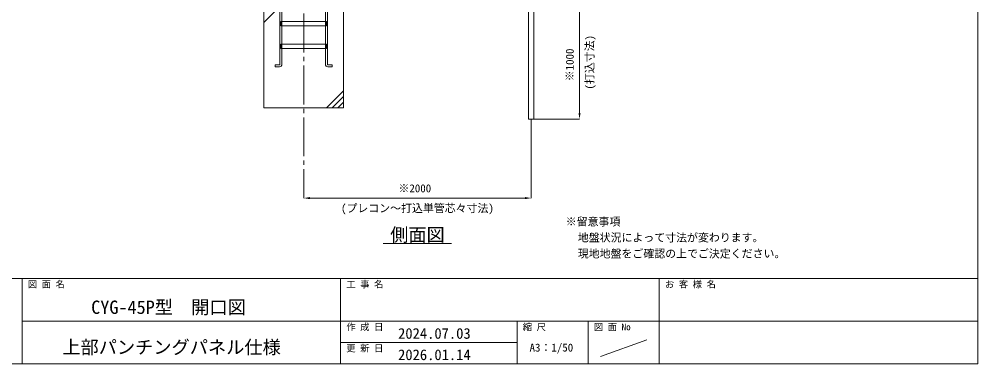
# Model space of a CAD drawing. Units: millimetres, scale not verified. Extents: x -69980 to -49855, y -14438 to 14438.
# Drawn here: x -58281 to -49855, y -14438 to -11409 of the extents above; entities that cross this region are included whole.
import ezdxf
from ezdxf.enums import TextEntityAlignment as Align

# ---------------------------------------------------------------- set-up
doc = ezdxf.new("R2010")
doc.units = ezdxf.units.MM
doc.header["$LTSCALE"] = 38
doc.linetypes.add('CHAIN2', pattern=[12, 9, -1, 1, -1])
doc.linetypes.add('DASHED1', pattern=[1.8, 1.2, -0.6])
for name, color, linetype, lineweight in [('0-9_基礎工事用PCA小', 7, 'Continuous', 18), ('0-A_図面枠', 7, 'Continuous', 18), ('0-B_寸法', 3, 'Continuous', 18), ('0-D_単管', 7, 'Continuous', 18), ('1-2_通芯', 1, 'CHAIN2', 18), ('1-7_文字', 7, 'Continuous', 18)]:
    doc.layers.add(name, color=color, linetype=linetype, lineweight=lineweight)
doc.styles.add('ＭＳ ゴシック', font='')
doc.styles.get('ＭＳ ゴシック').set_extended_font_data('MS Gothic')

msp = doc.modelspace()

# ---------------------------------------------------------------- linework, layer by layer
at = {"layer": '0-9_基礎工事用PCA小'}
for p, q in [((-56130.2, -11437.5), (-55980.2, -11287.5)), ((-55970.68, -11467.5), (-55970.68, -11629.5)), ((-55589.72, -11467.5), (-55589.72, -11629.5)), ((-55970.68, -11667.5), (-55970.68, -11804.5)), ((-55589.72, -11667.5), (-55589.72, -11804.5)), ((-55430.2, -12037.5), (-55580.2, -12187.5)), ((-55430.2, -12087.5), (-55530.2, -12187.5)), ((-55430.2, -12137.5), (-55480.2, -12187.5))]:
    msp.add_line(p, q, dxfattribs=at)
at = {"layer": '0-9_基礎工事用PCA小', "color": 4, "linetype": 'DASHED1', "lineweight": 9}
for p, q in [((-55970.68, -11429.5), (-55970.68, -11467.5)), ((-55589.72, -11429.5), (-55589.72, -11467.5)), ((-55970.68, -11629.5), (-55970.68, -11667.5)), ((-55589.72, -11629.5), (-55589.72, -11667.5))]:
    msp.add_line(p, q, dxfattribs=at)
at = {"layer": '0-9_基礎工事用PCA小'}
for points in [[(-56130.2, -12187.5), (-55430.2, -12187.5), (-55430.2, -11287.5), (-56130.2, -11287.5)], [(-55980.2, -11429.5), (-55580.2, -11429.5), (-55580.2, -11467.5), (-55980.2, -11467.5)], [(-55980.2, -11629.5), (-55580.2, -11629.5), (-55580.2, -11667.5), (-55980.2, -11667.5)]]:
    msp.add_lwpolyline(points, close=True, dxfattribs=at)
for points in [[(-55989.72, -11804.45), (-55989.72, -11227.5), (-55970.68, -11227.5), (-55970.68, -11429.5)], [(-55570.68, -11804.45), (-55570.68, -11227.5), (-55589.72, -11227.5), (-55589.72, -11429.5)], [(-55993.68, -11827.5), (-56030.68, -11827.5), (-56030.68, -11808.45), (-55993.72, -11808.45)], [(-55566.72, -11827.5), (-55529.72, -11827.5), (-55529.72, -11808.45), (-55566.67, -11808.45)]]:
    msp.add_lwpolyline(points, dxfattribs=at)
for centre, radius, start, end in [((-55993.72, -11804.45), 4, 270, 0), ((-55993.68, -11804.5), 23, 270, 0), ((-55566.72, -11804.5), 23, 180, 270), ((-55566.67, -11804.45), 4, 180, 270)]:
    msp.add_arc(centre, radius, start, end, dxfattribs=at)
at = {"layer": '0-A_図面枠'}
for p, q in [((-69980.2, -13687.5), (-49855.2, -13687.5)), ((-58255.2, -13687.5), (-58255.2, -14437.5)), ((-55455.2, -13687.5), (-55455.2, -14437.5)), ((-52655.2, -13687.5), (-52655.2, -14437.5)), ((-58255.2, -14062.5), (-49855.2, -14062.5)), ((-53905.2, -14062.5), (-53905.2, -14437.5)), ((-53280.2, -14062.5), (-53280.2, -14437.5)), ((-53172.22, -14374.38), (-52763.17, -14225.62)), ((-53905.2, -14250), (-55455.2, -14250))]:
    msp.add_line(p, q, dxfattribs=at)
msp.add_lwpolyline([(-69980.2, -562.5), (-49855.2, -562.5), (-49855.2, -14437.5), (-69980.2, -14437.5)], close=True, dxfattribs=at)
at = {"layer": '0-B_寸法'}
for p, q in [((-53355.9, -11342.5), (-53355.9, -12232.5)), ((-53780.2, -12288.5), (-53780.2, -12981.95)), ((-53754.9, -12287.5), (-53354.9, -12287.5)), ((-55780.2, -12781.95), (-55780.2, -12981.95)), ((-53835.2, -12980.95), (-55725.2, -12980.95))]:
    msp.add_line(p, q, dxfattribs=at)
at = {"layer": '0-B_寸法', "color": 91}
for points in [[(-53365.07, -12232.5), (-53355.9, -12287.5), (-53346.72, -12232.5)], [(-55725.2, -12971.8), (-55780.2, -12980.95), (-55725.2, -12990.12)], [(-53835.2, -12971.8), (-53780.2, -12980.95), (-53835.2, -12990.12)]]:
    msp.add_solid(points, dxfattribs=at)
at = {"layer": '0-D_単管'}
msp.add_lwpolyline([(-53804.5, -11209.6), (-53804.5, -12287.5), (-53755.9, -12287.5), (-53755.9, -11277.75)], dxfattribs=at)
at = {"layer": '1-2_通芯'}
msp.add_line((-55780.2, -5887.5), (-55780.2, -12780.95), dxfattribs=at)
at = {"layer": '1-7_文字'}
msp.add_line((-55080.2, -13380.95), (-54480.2, -13380.95), dxfattribs=at)

# ---------------------------------------------------------------- texts
at = {"layer": '0-A_図面枠', "style": 'ＭＳ ゴシック'}
for s, height, p in [('図 面 名', 58.65, (-58205.2, -13785.5)), ('工 事 名', 58.65, (-55405.2, -13785.5)), ('お 客 様 名', 58.65, (-52605.2, -13785.5)), ('CYG-45P型\u3000開口図', 117.3, (-57647.45, -14034)), ('作 成 日\u3000', 58.65, (-55405.2, -14160.5)), ('2024.07.03', 93.84, (-54950.47, -14245.4)), ('縮 尺', 58.65, (-53855.2, -14160.5)), ('図 面 No', 58.65, (-53230.2, -14160.5)), ('上部パンチングパネル仕様', 117.3, (-57901.38, -14384.9)), ('更 新 日\u3000', 58.65, (-55405.2, -14348)), ('2026.01.14', 93.84, (-54950.47, -14432.9)), ('A3：1/50', 70.38, (-53794.78, -14351.1))]:
    msp.add_text(s, height=height, dxfattribs=at).set_placement(p, align=Align.BOTTOM_LEFT)
at = {"layer": '0-B_寸法', "style": 'ＭＳ ゴシック'}
for s, p in [('(打込寸法)', (-53210.3, -12027.5)), ('※1000', (-53385.45, -11954.33))]:
    msp.add_text(s, height=70.38, rotation=90, dxfattribs=at).set_placement(p, align=Align.BOTTOM_LEFT)
for s, p in [('※2000', (-54947.02, -12951.4)), ('(プレコン～打込単管芯々寸法)', (-55452.2, -13126.55))]:
    msp.add_text(s, height=70.38, dxfattribs=at).set_placement(p, align=Align.BOTTOM_LEFT)
at = {"layer": '1-7_文字', "style": 'ＭＳ ゴシック'}
for s, height, p in [('※留意事項', 70.38, (-53477.05, -13244.23)), ('側面図', 117.3, (-55020.2, -13396.95)), ('\u3000地盤状況によって寸法が変わります。', 70.38, (-53466.82, -13384.58)), ('\u3000現地地盤をご確認の上でご決定ください。', 70.38, (-53466.82, -13525.33))]:
    msp.add_text(s, height=height, dxfattribs=at).set_placement(p, align=Align.BOTTOM_LEFT)

doc.saveas('drawing.dxf')
